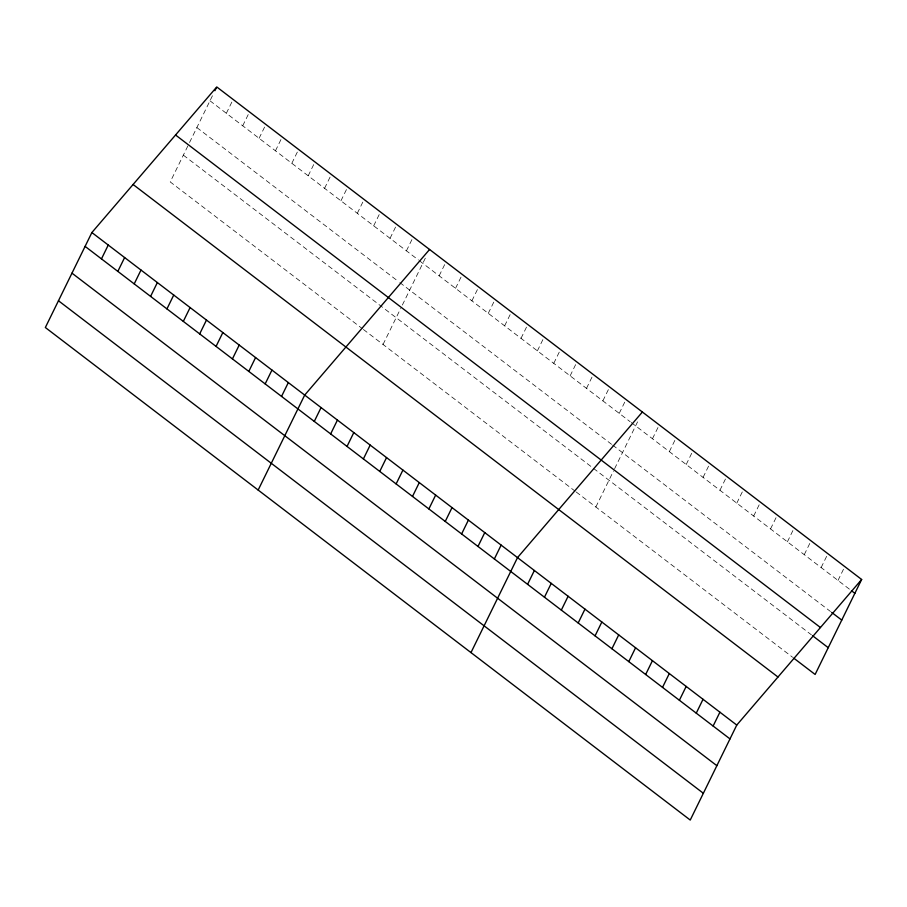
<?xml version="1.0" encoding="UTF-8"?>
<svg xmlns="http://www.w3.org/2000/svg" width="907" height="907" viewBox="0 0 907 907"><rect width="100%" height="100%" fill="white"/><g stroke="black" fill="none" stroke-linecap="round" stroke-linejoin="round"><path stroke-width="0.68" stroke-dasharray="4.54 3.4" d="M187.851 145.959L170.233 181.933L362.301 328.629M189.54 142.512L212.442 95.757M226.353 113.296L233.133 99.453M242.713 125.801L249.504 111.958M259.085 138.306L265.876 124.463M275.456 150.8L282.236 136.957M291.827 163.305L298.607 149.462M308.199 175.811L314.978 161.968M324.57 188.316L331.35 174.473M340.941 200.81L347.721 186.967M357.313 213.315L364.092 199.472M373.684 225.82L380.464 211.977M390.055 238.326L396.835 224.483M406.427 250.831L413.207 236.988M383.037 344.467L400.667 308.493M402.357 305.047L426.494 255.774M439.158 275.83L445.949 261.987M455.529 288.335L462.309 274.492M471.901 300.841L478.681 286.997M488.272 313.334L495.052 299.491M504.643 325.84L511.423 311.997M521.015 338.345L527.795 324.502M537.386 350.85L544.166 337.007M553.758 363.344L560.537 349.501M570.129 375.849L576.909 362.006M586.5 388.355L593.28 374.512M602.86 400.86L609.651 387.017M619.232 413.365L626.011 399.522M595.854 507.002L613.483 471.028M614.606 468.726L638.687 419.567M652.473 438.739L659.253 424.907M669.343 451.629L676.123 437.786M686.202 464.509L692.982 450.666M703.072 477.388L709.852 463.545M719.943 490.268L726.722 476.424M736.801 503.147L743.581 489.304M753.672 516.038L760.451 502.195M770.542 528.917L777.322 515.074M787.401 541.796L794.181 527.953M804.271 554.676L811.051 540.833M821.141 567.555L827.921 553.712M838 580.446L844.78 566.603M209.982 100.79L418.422 259.992M419.522 260.831L630.15 421.698M631.238 422.526L850.369 589.89M196.864 127.57L398.763 281.771M399.851 282.599L611.579 444.305M612.667 445.133L830.506 611.511M183.35 155.154L811.368 634.798M363.401 329.468L575.117 491.163M576.217 492.002L792.627 657.28"/><path stroke-width="1.36" d="M91.879 232.543L45.35 327.518L690.238 820.053L736.767 725.067L861.65 579.482L216.762 86.947L91.879 232.543L736.767 725.067M101.471 258.88L108.25 245.037M117.842 271.386L124.622 257.543M214.914 90.723L216.138 88.206M134.213 283.891L140.993 270.048M150.585 296.396L157.365 282.553M166.956 308.89L173.736 295.047M183.316 321.395L190.107 307.552M199.687 333.901L206.479 320.058M216.059 346.406L222.839 332.563M232.43 358.911L239.21 345.068M248.801 371.405L255.581 357.562M265.173 383.91L271.953 370.067M281.544 396.416L288.324 382.573M258.166 490.052L304.695 395.078L429.578 249.482M314.287 421.415L321.067 407.572M330.658 433.92L337.438 420.077M347.03 446.425L353.809 432.582M363.39 458.931L370.181 445.088M379.761 471.425L386.541 457.582M396.132 483.93L402.912 470.087M412.504 496.435L419.283 482.592M428.875 508.94L435.655 495.097M445.246 521.446L452.026 507.603M461.618 533.94L468.397 520.096M477.989 546.445L484.769 532.602M494.36 558.95L501.14 545.107M470.982 652.587L517.512 557.612L642.383 412.016M527.591 584.335L534.37 570.492M544.461 597.214L551.241 583.371M561.331 610.094L568.111 596.25M578.19 622.973L584.97 609.13M595.06 635.864L601.84 622.021M611.93 648.743L618.71 634.9M628.789 661.622L635.569 647.779M645.659 674.502L652.439 660.659M662.529 687.381L669.309 673.538M679.388 700.261L686.168 686.429M696.259 713.151L703.038 699.308M713.129 726.031L719.909 712.188M861.65 579.482L815.121 674.457L793.75 658.142M851.492 590.74L854.87 593.325M831.628 612.372L841.753 620.093M175.55 134.996L820.438 627.519M812.491 635.66L828.238 647.689M133.091 184.495L777.979 677.019M85.099 246.387L729.988 738.91M71.982 273.154L716.87 765.689M58.467 300.75L703.356 793.274"/></g></svg>
